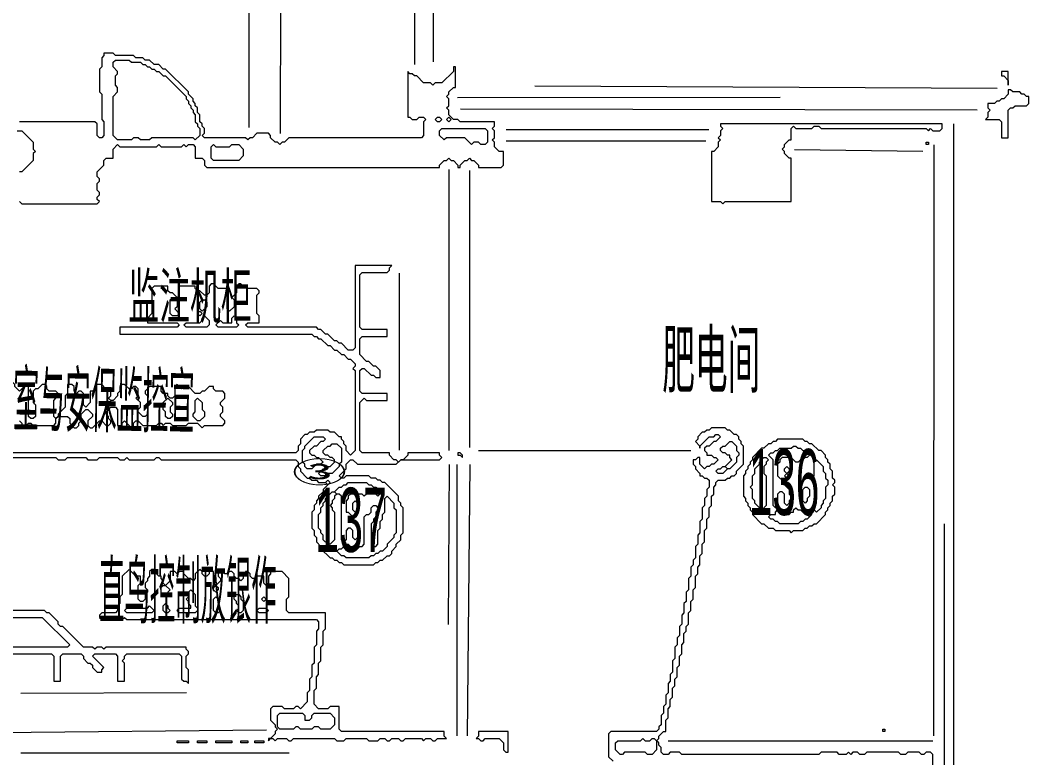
# Model space of a CAD drawing. Extents: x 20 to 3943, y 20 to 2783.
# Drawn here: x 2540.3 to 2982, y 1841.5 to 2164.4 of the extents above; entities that cross this region are included whole.
import ezdxf

# ---------------------------------------------------------------- set-up
doc = ezdxf.new("R2010")
doc.units = 0
for name, color, linetype, lineweight in [('OCR_TEXT', 6, 'Continuous', 0), ('RESIDUAL_GRAPHIC', 3, 'Continuous', 0), ('TRACE_CURVE', 6, 'Continuous', 0), ('TRACE_STRAIGHT', 5, 'Continuous', 0), ('TRACE_TEXT_SYMBOL', 6, 'Continuous', 0)]:
    doc.layers.add(name, color=color, linetype=linetype, lineweight=lineweight)
doc.styles.add('wqy-unicode', font='wqy-unicode.lff')

msp = doc.modelspace()

# ---------------------------------------------------------------- linework, layer by layer
at = {"layer": 'RESIDUAL_GRAPHIC', "color": 3}
for points in [[(2824, 1859), (2824, 1863), (2825, 1864), (2825, 1867), (2826, 1868), (2826, 1872), (2827, 1873), (2827, 1876), (2828, 1877), (2828, 1881), (2829, 1882), (2829, 1886), (2830, 1887), (2830, 1891), (2831, 1892), (2831, 1896), (2832, 1897), (2832, 1899), (2833, 1900), (2833, 1905), (2834, 1906), (2834, 1910), (2835, 1911), (2835, 1915), (2836, 1916), (2836, 1921), (2837, 1922), (2837, 1925), (2838, 1926), (2838, 1930), (2839, 1931), (2839, 1935), (2840, 1936), (2840, 1941), (2841, 1942), (2841, 1946), (2842, 1947), (2842, 1951), (2843, 1952), (2843, 1956), (2844, 1957), (2844, 1960), (2845, 1961), (2845, 1962), (2846, 1963), (2849, 1963), (2850, 1964), (2851, 1964), (2852, 1965), (2853, 1965), (2854, 1966), (2854, 1967), (2857, 1970), (2857, 1978), (2856, 1979), (2856, 1980), (2855, 1981), (2855, 1982), (2854, 1983), (2853, 1983), (2851, 1985), (2850, 1985), (2849, 1986), (2843, 1986)], [(2843, 1986), (2842, 1985), (2841, 1985), (2840, 1984), (2839, 1984), (2837, 1982), (2837, 1981), (2836, 1980), (2838, 1978), (2838, 1977), (2838, 1978), (2842, 1982), (2844, 1982), (2845, 1983), (2846, 1983), (2847, 1982), (2845, 1980), (2844, 1980), (2842, 1978), (2841, 1978), (2840, 1977), (2840, 1976), (2841, 1975), (2841, 1974), (2843, 1974), (2844, 1973), (2845, 1973), (2846, 1972), (2844, 1970), (2843, 1970), (2842, 1969), (2841, 1969), (2840, 1968), (2838, 1970), (2838, 1973), (2837, 1973), (2836, 1972), (2835, 1972), (2835, 1970), (2836, 1969), (2836, 1968), (2838, 1966), (2838, 1965), (2839, 1965), (2840, 1964), (2841, 1964), (2842, 1963), (2842, 1960), (2841, 1959), (2841, 1956), (2840, 1955), (2840, 1952), (2839, 1951), (2839, 1946), (2838, 1945), (2838, 1940), (2837, 1939), (2837, 1935), (2836, 1934), (2836, 1929), (2835, 1928), (2835, 1926), (2834, 1925), (2834, 1921)], [(2834, 1921), (2833, 1920), (2833, 1915), (2832, 1914), (2832, 1910), (2831, 1909), (2831, 1905), (2830, 1904), (2830, 1900), (2829, 1899), (2829, 1895), (2828, 1894), (2828, 1891), (2827, 1890), (2827, 1885), (2826, 1884), (2826, 1879), (2825, 1878), (2825, 1875), (2824, 1874), (2824, 1870), (2823, 1869), (2823, 1865), (2822, 1864), (2822, 1861), (2821, 1860), (2821, 1856), (2820, 1855), (2820, 1854), (2819, 1853), (2799, 1853), (2798, 1852), (2798, 1842), (2800, 1840)], [(2940, 1835), (2940, 1843), (2939, 1844), (2937, 1844), (2936, 1843), (2935, 1843), (2934, 1844), (2929, 1844), (2928, 1843), (2926, 1843), (2925, 1844), (2911, 1844), (2910, 1843), (2908, 1843), (2907, 1844), (2905, 1844), (2904, 1843), (2903, 1844), (2902, 1843), (2899, 1843), (2898, 1844), (2891, 1844), (2890, 1843), (2830, 1843), (2829, 1844), (2825, 1844), (2824, 1843), (2822, 1843), (2821, 1844), (2821, 1846), (2820, 1847), (2820, 1848), (2819, 1849), (2820, 1850), (2820, 1851), (2822, 1853), (2823, 1853), (2823, 1858), (2824, 1859)]]:
    msp.add_lwpolyline(points, dxfattribs=at)
for points in [[(2851, 1980), (2852, 1980), (2854, 1978), (2854, 1976), (2855, 1975), (2855, 1974), (2854, 1973), (2854, 1971), (2851, 1968), (2850, 1968), (2849, 1969), (2852, 1972), (2851, 1973), (2851, 1974), (2850, 1974), (2849, 1975), (2848, 1975), (2847, 1976), (2847, 1977), (2848, 1978), (2849, 1978)], [(2847, 1968), (2848, 1969), (2849, 1969), (2850, 1968), (2848, 1966), (2846, 1966), (2845, 1967), (2846, 1968)], [(2812, 1849), (2813, 1850), (2814, 1849), (2816, 1849), (2817, 1850), (2818, 1850), (2819, 1849), (2819, 1845), (2817, 1843), (2815, 1843), (2814, 1844), (2805, 1844), (2804, 1843), (2803, 1843), (2801, 1845), (2801, 1848), (2802, 1849)]]:
    msp.add_lwpolyline(points, close=True, dxfattribs=at)
at = {"layer": 'TRACE_CURVE', "color": 6}
for points in [[(2690, 2012), (2691, 2012), (2694, 2009), (2695, 2009), (2696, 2008), (2698, 2008), (2698, 2011), (2696, 2013), (2695, 2013), (2693, 2015), (2692, 2015), (2689, 2018), (2689, 2025), (2690, 2026), (2701, 2026), (2701, 2029), (2690, 2029), (2689, 2030), (2689, 2053), (2690, 2054), (2701, 2054), (2702, 2055), (2702, 2056), (2703, 2057), (2687, 2057), (2687, 2021), (2686, 2020), (2684, 2020), (2681, 2023), (2680, 2023), (2679, 2024), (2678, 2024), (2675, 2027), (2674, 2027), (2672, 2029), (2671, 2029), (2670, 2030), (2640, 2030), (2639, 2031), (2640, 2032), (2645, 2032), (2645, 2035), (2644, 2036), (2644, 2044), (2645, 2045), (2645, 2046), (2644, 2047), (2640, 2047), (2639, 2048), (2638, 2048), (2637, 2049), (2636, 2049), (2635, 2048), (2635, 2045), (2633, 2043), (2634, 2042), (2634, 2039), (2632, 2037), (2631, 2038), (2631, 2047), (2627, 2047), (2625, 2049), (2624, 2049), (2623, 2048)], [(2623, 2048), (2623, 2045), (2622, 2044), (2621, 2044), (2619, 2046), (2618, 2046), (2617, 2047), (2617, 2048), (2610, 2048), (2610, 2044), (2609, 2043), (2607, 2045), (2606, 2045), (2605, 2046), (2605, 2048), (2599, 2048), (2598, 2047), (2598, 2036), (2596, 2034), (2596, 2032), (2609, 2032), (2610, 2031), (2609, 2030), (2584, 2030), (2584, 2027), (2668, 2027), (2669, 2026), (2670, 2026), (2671, 2025), (2672, 2025), (2675, 2022), (2676, 2022), (2678, 2020), (2679, 2020), (2681, 2018), (2682, 2018), (2684, 2016), (2685, 2016), (2687, 2014), (2687, 2013), (2686, 2012), (2687, 2011), (2687, 1976), (2685, 1974), (2683, 1976), (2683, 1978), (2682, 1979), (2682, 1980), (2681, 1981), (2681, 1982), (2680, 1982), (2678, 1984), (2676, 1984), (2675, 1985), (2670, 1985), (2669, 1984), (2667, 1984), (2666, 1983), (2665, 1983), (2663, 1981), (2663, 1979), (2662, 1978), (2662, 1976), (2661, 1975)], [(2680, 1927), (2681, 1927), (2682, 1926), (2695, 1926), (2696, 1927), (2697, 1927), (2698, 1928), (2699, 1928), (2701, 1930), (2702, 1930), (2703, 1931), (2703, 1932), (2705, 1934), (2705, 1935), (2707, 1937), (2707, 1939), (2708, 1940), (2708, 1951), (2707, 1952), (2707, 1953), (2706, 1954), (2706, 1956), (2700, 1962), (2699, 1962), (2698, 1963), (2697, 1963), (2696, 1964), (2694, 1964), (2693, 1965), (2683, 1965), (2682, 1964), (2681, 1964), (2680, 1965), (2683, 1968), (2683, 1970), (2685, 1972), (2686, 1972), (2688, 1970), (2705, 1970), (2707, 1972), (2724, 1972), (2725, 1973), (2724, 1974), (2724, 1975), (2710, 1975), (2710, 1974), (2708, 1972), (2707, 1972), (2706, 1971), (2705, 1972), (2704, 1972), (2702, 1974), (2702, 1975), (2690, 1975), (2689, 1976), (2689, 1997), (2691, 1999), (2692, 1998), (2701, 1998), (2701, 2001), (2690, 2001), (2689, 2002), (2689, 2011), (2690, 2012)], [(2661, 1975), (2481, 1975)], [(2486, 1973), (2556, 1973), (2557, 1972), (2560, 1972), (2561, 1973), (2569, 1973), (2570, 1972), (2574, 1972), (2575, 1973), (2583, 1973), (2584, 1972), (2586, 1972), (2587, 1973), (2588, 1972), (2599, 1972), (2600, 1973), (2601, 1973), (2602, 1972), (2661, 1972), (2662, 1971), (2662, 1969), (2663, 1968), (2663, 1967), (2666, 1964), (2667, 1964), (2668, 1963), (2670, 1963), (2671, 1962), (2674, 1962), (2675, 1961), (2673, 1959), (2673, 1958), (2671, 1956), (2671, 1955), (2670, 1954), (2670, 1953), (2669, 1952), (2669, 1950), (2668, 1949), (2668, 1942), (2669, 1941), (2669, 1939), (2670, 1938), (2670, 1936), (2672, 1934), (2672, 1933), (2676, 1929), (2677, 1929), (2678, 1928), (2679, 1928), (2680, 1927)], [(2557, 1901), (2553, 1905), (2552, 1905), (2551, 1906), (2519, 1906)], [(2503, 1903), (2550, 1903), (2562, 1891), (2561, 1890), (2533, 1890)], [(2531, 1887), (2554, 1887), (2555, 1886), (2555, 1875), (2558, 1875), (2558, 1886), (2559, 1887), (2567, 1887), (2568, 1886), (2568, 1885), (2570, 1883), (2571, 1883), (2572, 1882), (2572, 1881), (2574, 1879), (2576, 1879), (2576, 1880), (2577, 1881), (2572, 1886), (2573, 1887), (2582, 1887), (2583, 1886), (2583, 1875), (2586, 1875), (2586, 1883), (2585, 1884), (2586, 1885), (2586, 1886), (2587, 1887), (2610, 1887), (2611, 1886), (2611, 1876), (2612, 1875), (2613, 1875), (2614, 1874), (2614, 1880), (2613, 1881), (2613, 1886), (2614, 1887), (2614, 1888), (2613, 1889), (2613, 1890), (2578, 1890), (2577, 1889), (2576, 1890), (2574, 1890), (2573, 1889), (2572, 1890), (2568, 1890), (2559, 1899), (2558, 1899), (2557, 1900), (2557, 1901)]]:
    msp.add_lwpolyline(points, dxfattribs=at)
for points in [[(2606, 2042), (2607, 2043), (2608, 2043), (2609, 2042), (2609, 2039), (2608, 2038), (2610, 2036), (2609, 2035), (2607, 2035), (2606, 2036)], [(2619, 2041), (2620, 2042), (2621, 2042), (2622, 2041), (2622, 2039), (2620, 2037), (2619, 2038)], [(2618, 2036), (2619, 2037), (2620, 2036), (2619, 2035)], [(2620, 2034), (2621, 2035), (2623, 2033), (2623, 2031), (2622, 2030), (2613, 2030), (2612, 2031), (2613, 2032), (2619, 2032), (2620, 2033)], [(2633, 2034), (2634, 2035), (2635, 2034), (2635, 2032), (2636, 2031), (2635, 2030), (2627, 2030), (2626, 2031), (2628, 2033), (2629, 2032), (2633, 2032)], [(2669, 1982), (2673, 1982), (2674, 1981), (2673, 1980), (2672, 1980), (2670, 1978), (2669, 1978), (2667, 1976), (2667, 1975), (2668, 1974), (2669, 1974), (2670, 1973), (2671, 1973), (2673, 1971), (2672, 1970), (2670, 1970), (2668, 1968), (2666, 1968), (2665, 1969), (2665, 1970), (2664, 1971), (2664, 1976), (2665, 1977), (2665, 1978)], [(2676, 1978), (2677, 1979), (2679, 1979), (2681, 1977), (2681, 1971), (2680, 1970), (2680, 1969), (2677, 1966), (2675, 1966), (2674, 1965), (2672, 1965), (2671, 1966), (2673, 1968), (2674, 1968), (2675, 1969), (2676, 1969), (2678, 1971), (2678, 1972), (2677, 1973), (2676, 1973), (2675, 1974), (2674, 1974), (2673, 1975), (2673, 1976), (2675, 1978)], [(2674, 1962), (2675, 1963), (2676, 1962), (2675, 1961)], [(2683, 1961), (2684, 1962), (2692, 1962), (2693, 1961), (2694, 1961), (2695, 1960), (2696, 1960), (2697, 1959), (2698, 1959), (2699, 1958), (2697, 1956), (2696, 1957), (2692, 1957), (2691, 1956), (2690, 1957), (2685, 1957), (2684, 1956), (2684, 1955), (2683, 1954), (2683, 1949), (2684, 1949), (2686, 1947), (2686, 1946), (2688, 1944), (2688, 1938), (2687, 1937), (2686, 1938), (2686, 1941), (2685, 1942), (2684, 1942), (2683, 1941), (2683, 1937), (2682, 1936), (2681, 1937), (2681, 1956), (2680, 1957), (2679, 1957), (2678, 1958), (2680, 1960), (2681, 1960), (2682, 1961)], [(2677, 1958), (2678, 1958), (2679, 1957), (2678, 1956), (2678, 1955), (2677, 1954), (2677, 1953), (2676, 1952), (2677, 1951), (2677, 1950), (2678, 1949), (2678, 1937), (2676, 1935), (2675, 1935), (2673, 1937), (2673, 1939), (2672, 1940), (2672, 1941), (2671, 1942), (2671, 1948), (2672, 1949), (2672, 1951), (2673, 1952), (2673, 1953), (2674, 1954), (2674, 1955)], [(2700, 1955), (2701, 1956), (2704, 1953), (2704, 1951), (2705, 1950), (2705, 1940), (2704, 1939), (2704, 1938), (2701, 1935), (2701, 1934), (2699, 1932), (2698, 1932), (2697, 1931), (2696, 1931), (2695, 1930), (2694, 1930), (2693, 1929), (2683, 1929), (2682, 1930), (2681, 1930), (2679, 1932), (2680, 1933), (2681, 1933), (2683, 1935), (2684, 1935), (2686, 1933), (2688, 1933), (2689, 1934), (2690, 1934), (2691, 1935), (2691, 1947), (2692, 1948), (2693, 1948), (2694, 1949), (2694, 1951), (2695, 1952), (2696, 1952), (2697, 1951), (2697, 1950), (2696, 1949), (2696, 1947), (2695, 1946), (2695, 1945), (2694, 1944), (2694, 1934), (2696, 1934), (2697, 1935), (2697, 1941), (2698, 1942), (2698, 1945), (2699, 1946), (2699, 1948), (2700, 1949)], [(2686, 1953), (2687, 1954), (2688, 1953), (2688, 1950), (2687, 1949), (2686, 1950)]]:
    msp.add_lwpolyline(points, close=True, dxfattribs=at)
at = {"layer": 'TRACE_STRAIGHT', "color": 5}
for p, q in [((2721.34, 2146.13), (2721.34, 2303.63)), ((2654.37, 2114.87), (2654.43, 2239.88)), ((2640.44, 2236.13), (2640.46, 2117.38)), ((2713, 2199), (2713, 2145)), ((2765.62, 2135.72), (2968.13, 2134.6)), ((2731.88, 2130.63), (2873.13, 2130.67)), ((2733.12, 2125.65), (2959.38, 2125.21)), ((2753.12, 2116.61), (2841.88, 2116.59)), ((2949, 2119), (2949, 1742)), ((2753.12, 2111.56), (2840.63, 2111.65)), ((2879.37, 2107.75), (2935.62, 2107.14)), ((2940.42, 1851.12), (2940.52, 2109.88)), ((2728, 2099), (2728, 1976)), ((2737.25, 1977.37), (2737.26, 2098.63)), ((2706.45, 1976.12), (2706.49, 2053.63)), ((2741, 1976), (2834, 1976)), ((2727.84, 1899.87), (2728.36, 1969.88)), ((2731.49, 1969.88), (2731.49, 1851.12)), ((2736.16, 1851.11), (2737.37, 1969.88)), ((2945, 1944), (2945, 1835)), ((2540.63, 1869.79), (2613.13, 1870.15)), ((2488.11, 1852.24), (2648.11, 1853.74)), ((2824, 1849), (2940, 1849)), ((2540.62, 1843.62), (2658.13, 1843.64))]:
    msp.add_line(p, q, dxfattribs=at)
at = {"layer": 'TRACE_TEXT_SYMBOL', "color": 6}
for points in [[(2577, 2150), (2577, 2149), (2576, 2148), (2576, 2144), (2575, 2143), (2575, 2133), (2576, 2132), (2576, 2121), (2577, 2120), (2577, 2114), (2576, 2113), (2575, 2113), (2574, 2114), (2574, 2119), (2573, 2120), (2540, 2120)], [(2711, 2122), (2712, 2121), (2714, 2121), (2715, 2122), (2717, 2122), (2718, 2121), (2717, 2120), (2717, 2114), (2716, 2113), (2658, 2113), (2656, 2111), (2655, 2111), (2654, 2110), (2653, 2111), (2652, 2111), (2650, 2113), (2650, 2114), (2649, 2115), (2644, 2115), (2642, 2113), (2641, 2113), (2640, 2112), (2639, 2113), (2621, 2113), (2620, 2114), (2621, 2115), (2621, 2117), (2620, 2118), (2620, 2119), (2619, 2120), (2619, 2123), (2618, 2124), (2618, 2126), (2617, 2127), (2617, 2128), (2616, 2129), (2616, 2130), (2614, 2132), (2614, 2133), (2604, 2143), (2603, 2143), (2601, 2145), (2599, 2145), (2597, 2147), (2595, 2147), (2594, 2148), (2591, 2148), (2590, 2149), (2582, 2149), (2581, 2150), (2577, 2150)], [(2617, 2109), (2617, 2104), (2620, 2104), (2621, 2103), (2621, 2101), (2622, 2100), (2724, 2100), (2724, 2101), (2726, 2103), (2727, 2103), (2728, 2104), (2729, 2103), (2730, 2103), (2732, 2101), (2732, 2100), (2733, 2100), (2733, 2101), (2735, 2103), (2736, 2103), (2737, 2104), (2738, 2103), (2739, 2103), (2741, 2101), (2741, 2100), (2751, 2100), (2752, 2101), (2752, 2107), (2750, 2107), (2748, 2109), (2748, 2111), (2747, 2112), (2748, 2113), (2748, 2116), (2747, 2117), (2748, 2118), (2748, 2120), (2733, 2120), (2732, 2121), (2730, 2121), (2728, 2123), (2728, 2125), (2727, 2126), (2728, 2127), (2728, 2130), (2727, 2131), (2728, 2132), (2728, 2133), (2730, 2135), (2731, 2135), (2731, 2144), (2730, 2144), (2730, 2142), (2725, 2137), (2722, 2137), (2721, 2136), (2720, 2137), (2717, 2137), (2714, 2140), (2713, 2140), (2712, 2141), (2711, 2141), (2710, 2142), (2710, 2122), (2711, 2122)], [(2539, 2116), (2541, 2116), (2546, 2111), (2546, 2108), (2547, 2107), (2546, 2106), (2546, 2103), (2541, 2098), (2540, 2098)], [(2540, 2085), (2541, 2084), (2574, 2084), (2575, 2085), (2574, 2086), (2574, 2087), (2575, 2088), (2575, 2089), (2574, 2090), (2574, 2093), (2575, 2094), (2575, 2095), (2574, 2096), (2574, 2098), (2577, 2101), (2577, 2103), (2578, 2104), (2581, 2104), (2581, 2108), (2583, 2110), (2584, 2109), (2600, 2109), (2601, 2110), (2602, 2109), (2611, 2109), (2612, 2110), (2613, 2109), (2614, 2110), (2616, 2110), (2617, 2109)], [(2545, 1990), (2544, 1991), (2544, 2005), (2542, 2005), (2542, 2004), (2540, 2002), (2538, 2004), (2538, 2005), (2537, 2006)], [(2591, 1999), (2592, 2000), (2592, 2003), (2591, 2004), (2590, 2004), (2589, 2003), (2588, 2003), (2586, 2005), (2585, 2005), (2584, 2004), (2584, 2002), (2583, 2001), (2583, 2000), (2581, 1998), (2580, 1998), (2579, 1999), (2580, 2000), (2580, 2002), (2579, 2003), (2578, 2002), (2577, 2003), (2577, 2004), (2576, 2005), (2574, 2005), (2573, 2004), (2573, 2003), (2572, 2002), (2571, 2002), (2571, 1997), (2569, 1995), (2568, 1996), (2568, 2001), (2567, 2002), (2566, 2002), (2565, 2001), (2564, 2002), (2564, 2004), (2563, 2005), (2561, 2005), (2561, 2001), (2560, 2000), (2560, 1995), (2557, 1992), (2557, 1991), (2556, 1990), (2555, 1991), (2555, 1998), (2556, 1999), (2556, 2000), (2557, 2001), (2556, 2002), (2553, 2002), (2552, 2003), (2552, 2004), (2551, 2005), (2550, 2005), (2548, 2003), (2547, 2003), (2546, 2002), (2546, 1997), (2547, 1996), (2547, 1991), (2546, 1990), (2545, 1990)], [(2586, 1989), (2589, 1986), (2590, 1987), (2590, 1988), (2591, 1989), (2592, 1989), (2594, 1987), (2600, 1987), (2601, 1988), (2602, 1988), (2603, 1987), (2604, 1988), (2606, 1988), (2607, 1987), (2613, 1987), (2614, 1988), (2618, 1988), (2620, 1986), (2621, 1987), (2629, 1987), (2630, 1988), (2630, 1989), (2628, 1991), (2628, 1992), (2629, 1993), (2629, 1995), (2628, 1996), (2628, 1997), (2630, 1999), (2630, 2001), (2629, 2002), (2626, 2002), (2625, 2003), (2625, 2004), (2623, 2004), (2621, 2002), (2620, 2002), (2619, 2001), (2617, 2001), (2614, 2004), (2612, 2004), (2611, 2003), (2609, 2005), (2608, 2004), (2608, 2000), (2607, 1999), (2606, 1999), (2605, 2000), (2605, 2001), (2603, 2001), (2602, 2002), (2602, 2004), (2597, 2004), (2595, 2002), (2595, 2001), (2596, 2000), (2596, 1992), (2595, 1991), (2594, 1991), (2592, 1993), (2592, 1994), (2593, 1995), (2593, 1997), (2591, 1999)], [(2540, 1989), (2541, 1988), (2541, 1987), (2543, 1987), (2544, 1988), (2545, 1988), (2546, 1987), (2555, 1987), (2556, 1988), (2556, 1990), (2557, 1991), (2561, 1991), (2562, 1990), (2562, 1988), (2564, 1986), (2565, 1986), (2566, 1987), (2566, 1988), (2567, 1989), (2567, 1992), (2569, 1994), (2570, 1994), (2572, 1992), (2572, 1991), (2570, 1989), (2570, 1987), (2571, 1986), (2572, 1986), (2575, 1989), (2576, 1989), (2578, 1987), (2579, 1987), (2580, 1988), (2580, 1989), (2579, 1990), (2579, 1991), (2578, 1992), (2578, 1993), (2580, 1995), (2582, 1995), (2583, 1994), (2583, 1987), (2585, 1987), (2585, 1988), (2586, 1989)], [(2872, 1981), (2871, 1980), (2870, 1980), (2869, 1979), (2868, 1979), (2866, 1977), (2865, 1977), (2861, 1973), (2861, 1972), (2860, 1971), (2860, 1970), (2859, 1969), (2859, 1968), (2858, 1967), (2858, 1966), (2857, 1965), (2857, 1956), (2858, 1955), (2858, 1954), (2859, 1953), (2859, 1952), (2860, 1951), (2860, 1950), (2861, 1949), (2861, 1948), (2865, 1944), (2866, 1944), (2868, 1942), (2870, 1942), (2871, 1941), (2877, 1941), (2878, 1940), (2879, 1941), (2883, 1941), (2884, 1942), (2885, 1942), (2886, 1943), (2887, 1943), (2888, 1944), (2889, 1944), (2893, 1948), (2893, 1949), (2894, 1950), (2894, 1951), (2895, 1952), (2895, 1953), (2896, 1954), (2896, 1956), (2897, 1957), (2897, 1960), (2896, 1961), (2897, 1962), (2897, 1963), (2896, 1964), (2896, 1967), (2895, 1968), (2895, 1970), (2894, 1971), (2894, 1972), (2893, 1973), (2893, 1974), (2891, 1976), (2890, 1976), (2887, 1979)], [(2887, 1979), (2886, 1979), (2885, 1980), (2884, 1980), (2883, 1981), (2872, 1981)], [(2588, 1924), (2585, 1921), (2585, 1913), (2584, 1912), (2584, 1909), (2583, 1908), (2583, 1906), (2582, 1905), (2576, 1905), (2575, 1904), (2575, 1903), (2576, 1902), (2585, 1902), (2586, 1903), (2587, 1902), (2670, 1902), (2671, 1901), (2671, 1898), (2670, 1897), (2670, 1891), (2669, 1890), (2669, 1883), (2668, 1882), (2668, 1877), (2667, 1876), (2667, 1871), (2666, 1870), (2666, 1866), (2663, 1863), (2662, 1864), (2661, 1864), (2660, 1863), (2656, 1863), (2655, 1864), (2651, 1864), (2650, 1863), (2650, 1858), (2652, 1856), (2652, 1855), (2653, 1854), (2652, 1853), (2652, 1852), (2650, 1850), (2649, 1850), (2649, 1849), (2650, 1850), (2651, 1850), (2652, 1849), (2653, 1850), (2657, 1850), (2658, 1849), (2659, 1849), (2660, 1850), (2678, 1850), (2679, 1849), (2682, 1849), (2683, 1850), (2692, 1850), (2693, 1849), (2697, 1849), (2698, 1850), (2700, 1850), (2701, 1849), (2702, 1849)], [(2634, 1922), (2633, 1923), (2632, 1923), (2631, 1922), (2630, 1922), (2629, 1923), (2628, 1923), (2627, 1922), (2627, 1921), (2628, 1920), (2628, 1919), (2626, 1917), (2625, 1918), (2625, 1923), (2623, 1923), (2623, 1922), (2622, 1921), (2621, 1921), (2620, 1922), (2620, 1923), (2619, 1924), (2617, 1922), (2617, 1920), (2616, 1919), (2615, 1920), (2614, 1920), (2612, 1922), (2612, 1923), (2610, 1923), (2609, 1922), (2608, 1923), (2606, 1923), (2606, 1919), (2604, 1917), (2603, 1918), (2603, 1919), (2602, 1920), (2602, 1921), (2601, 1921), (2600, 1922), (2600, 1923), (2599, 1924), (2598, 1924), (2597, 1923), (2597, 1921), (2596, 1920), (2596, 1919), (2595, 1918), (2595, 1916), (2596, 1915), (2596, 1914), (2595, 1913), (2595, 1911), (2594, 1910), (2593, 1910), (2592, 1911), (2592, 1917), (2593, 1918), (2593, 1921), (2591, 1921), (2588, 1924)], [(2702, 1849), (2703, 1850), (2706, 1850), (2707, 1849), (2708, 1849), (2709, 1850), (2716, 1850), (2717, 1849), (2718, 1850), (2720, 1850), (2721, 1849), (2722, 1849), (2723, 1850), (2727, 1850), (2726, 1851), (2726, 1853), (2681, 1853), (2680, 1854), (2680, 1864), (2676, 1864), (2675, 1863), (2671, 1863), (2669, 1865), (2669, 1871), (2670, 1872), (2670, 1877), (2671, 1878), (2671, 1883), (2672, 1884), (2672, 1890), (2673, 1891), (2673, 1897), (2674, 1898), (2674, 1905), (2658, 1905), (2657, 1906), (2657, 1911), (2658, 1912), (2658, 1920), (2655, 1923), (2652, 1923), (2651, 1924), (2650, 1923), (2650, 1922), (2649, 1921), (2649, 1918), (2648, 1917), (2647, 1918), (2647, 1921), (2644, 1921), (2643, 1920), (2642, 1920), (2641, 1921), (2641, 1922), (2640, 1923), (2639, 1923), (2639, 1922), (2638, 1921), (2638, 1920), (2637, 1919), (2636, 1920), (2635, 1920), (2634, 1921), (2634, 1922)]]:
    msp.add_lwpolyline(points, dxfattribs=at)
for points in [[(2581, 2146), (2582, 2147), (2588, 2147), (2589, 2146), (2593, 2146), (2594, 2145), (2595, 2145), (2596, 2144), (2597, 2144), (2598, 2143), (2599, 2143), (2600, 2142), (2601, 2142), (2603, 2140), (2604, 2140), (2613, 2131), (2613, 2130), (2614, 2129), (2614, 2128), (2615, 2127), (2615, 2126), (2616, 2125), (2616, 2124), (2617, 2123), (2617, 2120), (2618, 2119), (2618, 2118), (2619, 2117), (2619, 2114), (2617, 2112), (2616, 2113), (2598, 2113), (2597, 2112), (2593, 2112), (2592, 2113), (2590, 2113), (2589, 2112), (2583, 2112), (2581, 2114), (2581, 2131), (2583, 2133), (2583, 2135), (2582, 2136), (2582, 2140), (2583, 2141), (2583, 2142), (2581, 2144)], [(2970, 2142), (2970, 2140), (2971, 2140), (2973, 2138), (2973, 2136), (2973, 2142)], [(2973, 2134), (2973, 2132), (2971, 2130), (2970, 2130), (2969, 2129), (2968, 2129), (2967, 2128), (2964, 2128), (2964, 2126), (2965, 2125), (2964, 2124), (2964, 2122), (2963, 2121), (2969, 2121), (2970, 2120), (2970, 2113), (2973, 2113), (2973, 2125), (2974, 2126), (2975, 2126), (2976, 2127), (2981, 2127), (2982, 2128), (2982, 2131), (2981, 2131), (2980, 2132), (2979, 2132), (2978, 2133), (2975, 2133), (2974, 2134)], [(2722, 2121), (2723, 2122), (2724, 2122), (2725, 2121), (2724, 2120), (2723, 2120)], [(2727, 2121), (2728, 2122), (2729, 2121), (2728, 2120)], [(2724, 2116), (2725, 2117), (2744, 2117), (2745, 2116), (2745, 2111), (2744, 2110), (2742, 2110), (2741, 2111), (2739, 2111), (2738, 2110), (2735, 2113), (2727, 2113), (2726, 2112), (2724, 2114)], [(2847, 2119), (2847, 2118), (2848, 2117), (2847, 2116), (2847, 2114), (2846, 2113), (2847, 2112), (2846, 2111), (2846, 2109), (2844, 2107), (2843, 2107), (2843, 2085), (2847, 2085), (2848, 2084), (2849, 2085), (2878, 2085), (2878, 2104), (2877, 2104), (2875, 2106), (2875, 2107), (2874, 2108), (2875, 2109), (2875, 2110), (2877, 2112), (2878, 2112), (2878, 2117), (2879, 2118), (2880, 2117), (2887, 2117), (2888, 2118), (2890, 2118), (2891, 2117), (2937, 2117), (2938, 2116), (2939, 2117), (2940, 2116), (2943, 2116), (2944, 2117), (2944, 2119)], [(2624, 2109), (2625, 2110), (2626, 2109), (2632, 2109), (2633, 2110), (2636, 2110), (2638, 2108), (2638, 2105), (2636, 2103), (2625, 2103), (2624, 2104)], [(2937, 2111), (2938, 2111), (2938, 2110), (2937, 2110)], [(2605, 1999), (2607, 1997), (2607, 1996), (2606, 1995), (2606, 1993), (2607, 1992), (2607, 1991), (2606, 1990), (2605, 1990), (2604, 1991), (2604, 1993), (2603, 1994), (2603, 1997)], [(2617, 1998), (2618, 1999), (2620, 1997), (2620, 1994), (2621, 1993), (2621, 1991), (2619, 1989), (2618, 1989), (2616, 1991), (2616, 1992), (2617, 1993)], [(2732, 1975), (2732, 1974), (2733, 1974), (2734, 1973), (2734, 1974), (2733, 1975)], [(2878, 1977), (2879, 1978), (2880, 1978), (2881, 1977), (2882, 1977), (2883, 1976), (2884, 1976), (2886, 1974), (2885, 1973), (2884, 1973), (2883, 1972), (2882, 1972), (2881, 1971), (2880, 1971), (2878, 1973), (2874, 1973), (2873, 1972), (2873, 1971), (2872, 1970), (2872, 1965), (2875, 1962), (2875, 1961), (2877, 1959), (2877, 1957), (2878, 1956), (2878, 1955), (2877, 1954), (2877, 1953), (2876, 1952), (2875, 1953), (2875, 1957), (2874, 1958), (2873, 1958), (2872, 1957), (2872, 1952), (2871, 1951), (2870, 1952), (2870, 1972), (2868, 1974), (2869, 1975), (2870, 1975), (2871, 1976), (2872, 1976), (2873, 1977)], [(2866, 1973), (2867, 1973), (2868, 1972), (2867, 1971), (2867, 1970), (2866, 1969), (2866, 1966), (2867, 1965), (2867, 1952), (2866, 1951), (2866, 1950), (2865, 1949), (2864, 1950), (2864, 1951), (2862, 1953), (2862, 1954), (2861, 1955), (2861, 1959), (2860, 1960), (2861, 1961), (2861, 1965), (2862, 1966), (2862, 1968), (2864, 1970), (2864, 1971)], [(2888, 1971), (2889, 1972), (2892, 1969), (2892, 1967), (2893, 1966), (2893, 1964), (2894, 1963), (2894, 1961), (2893, 1960), (2893, 1955), (2892, 1954), (2892, 1953), (2891, 1952), (2891, 1951), (2889, 1949), (2888, 1950), (2888, 1952), (2889, 1953), (2889, 1961), (2888, 1962), (2888, 1963), (2887, 1964), (2888, 1965)], [(2875, 1968), (2876, 1969), (2877, 1968), (2877, 1967), (2876, 1966), (2875, 1967)], [(2875, 1965), (2876, 1966), (2877, 1965), (2876, 1964)], [(2883, 1959), (2884, 1960), (2885, 1960), (2886, 1959), (2886, 1956), (2885, 1955), (2885, 1954), (2884, 1953), (2883, 1954)], [(2879, 1950), (2880, 1951), (2881, 1950), (2882, 1950), (2883, 1949), (2884, 1949), (2886, 1947), (2885, 1946), (2884, 1946), (2883, 1945), (2882, 1945), (2881, 1944), (2873, 1944), (2872, 1945), (2871, 1945), (2870, 1946), (2869, 1946), (2868, 1947), (2869, 1948), (2871, 1948), (2871, 1949), (2872, 1950), (2873, 1950), (2875, 1948), (2877, 1948), (2878, 1949), (2879, 1949)], [(2885, 1948), (2886, 1949), (2887, 1948), (2886, 1947)], [(2602, 1916), (2603, 1917), (2604, 1917), (2606, 1915), (2605, 1914), (2605, 1913), (2604, 1912), (2603, 1912), (2602, 1913)], [(2625, 1916), (2626, 1917), (2627, 1916), (2627, 1915), (2626, 1914), (2625, 1915)], [(2614, 1914), (2615, 1915), (2617, 1913), (2617, 1908), (2618, 1907), (2618, 1906), (2617, 1905), (2610, 1905), (2609, 1906), (2610, 1907), (2615, 1907), (2615, 1908), (2614, 1909), (2614, 1910), (2613, 1911), (2614, 1912)], [(2634, 1912), (2635, 1913), (2636, 1913), (2637, 1912), (2637, 1911), (2638, 1910), (2638, 1906), (2637, 1905), (2636, 1905), (2635, 1906), (2636, 1907), (2636, 1908), (2635, 1909), (2635, 1910), (2634, 1911)], [(2603, 1908), (2604, 1909), (2605, 1908), (2605, 1907), (2606, 1906), (2605, 1905), (2604, 1905), (2603, 1906)], [(2625, 1911), (2626, 1912), (2627, 1911), (2627, 1907), (2628, 1906), (2627, 1905), (2626, 1905), (2625, 1906)], [(2646, 1911), (2647, 1912), (2648, 1911), (2647, 1910)], [(2596, 1907), (2597, 1908), (2599, 1906), (2598, 1905), (2587, 1905), (2586, 1906), (2587, 1907)], [(2644, 1906), (2645, 1907), (2648, 1907), (2649, 1906), (2648, 1905), (2645, 1905)], [(2653, 1860), (2654, 1861), (2664, 1861), (2665, 1860), (2665, 1858), (2667, 1858), (2668, 1859), (2668, 1860), (2669, 1861), (2676, 1861), (2678, 1859), (2678, 1856), (2676, 1854), (2672, 1854), (2671, 1855), (2669, 1855), (2668, 1854), (2663, 1854), (2662, 1855), (2661, 1855), (2660, 1854), (2654, 1854), (2653, 1855)], [(2741, 1853), (2741, 1851), (2740, 1850), (2741, 1850), (2742, 1849), (2743, 1849), (2744, 1850), (2750, 1850), (2752, 1848), (2752, 1845), (2753, 1844), (2754, 1844), (2754, 1853)], [(2918, 1854), (2919, 1854), (2919, 1853), (2918, 1853)], [(2609, 1849), (2614, 1849), (2614, 1848), (2609, 1848)], [(2618, 1849), (2622, 1849), (2622, 1848), (2618, 1848)], [(2626, 1849), (2633, 1849), (2633, 1848), (2626, 1848)], [(2637, 1849), (2640, 1849), (2640, 1848), (2637, 1848)], [(2643, 1849), (2647, 1849), (2647, 1848), (2643, 1848)]]:
    msp.add_lwpolyline(points, close=True, dxfattribs=at)

# ---------------------------------------------------------------- texts
at = {"layer": 'OCR_TEXT', "color": 6, "style": 'wqy-unicode'}
for s, height, width, p in [('监注机柜', 19.5, 0.508123, (2587.65, 2033.92)), ('肥电间', 24.18, 0.433506, (2821.49, 2003.86)), ('136', 28.86, 0.479546, (2859.37, 1947.8)), ('③', 9.36, 1.897754, (2659.26, 1961.88)), ('137', 28.08, 0.503837, (2669.38, 1931.64)), ('直鸟控制放银作', 24.18, 0.336478, (2574.91, 1902.86))]:
    msp.add_text(s, height=height, dxfattribs=dict(at, width=width)).set_placement(p)
at = {"layer": 'OCR_TEXT', "color": 6, "style": 'wqy-unicode', "width": 0.355706}
msp.add_text('潮防控制室与安保监控宣', height=23.4065, rotation=-0.7848, dxfattribs=at).set_placement((2491.62, 1987.68))

doc.saveas('drawing.dxf')
